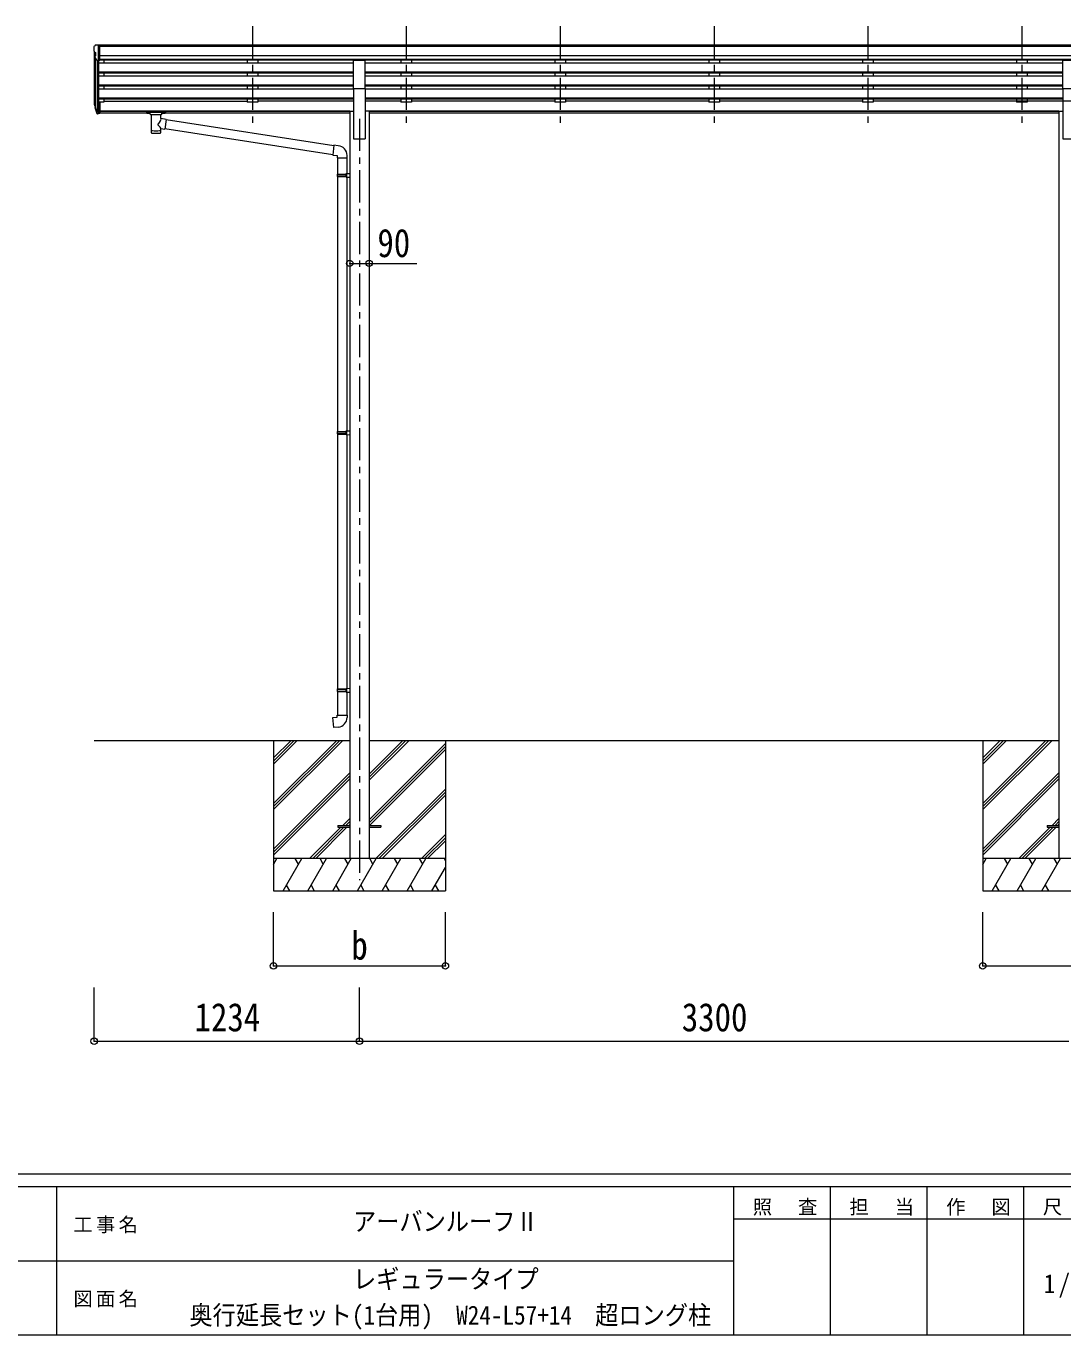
# Model space of a CAD drawing. Units: millimetres at full size, sheet at 1:30; some dimension numbers follow another scale. Extents: x -8432 to 8432, y -5820 to 5820.
# Drawn here: x -589 to 4234, y -5820 to 271 of the extents above; entities that cross this region are included whole.
import ezdxf
from ezdxf.enums import TextEntityAlignment as Align

# ---------------------------------------------------------------- set-up
doc = ezdxf.new("R2010")
doc.units = ezdxf.units.MM
doc.header["$LTSCALE"] = 30
doc.header["$PDMODE"] = 32
doc.header["$PDSIZE"] = 30
doc.linetypes.add('CHAIN1', pattern=[8, 5, -1, 1, -1])
for name, color, linetype, lineweight in [('0-0_0', 7, 'Continuous', 9), ('0-1_本体', 5, 'CHAIN1', 9), ('0-3_ELV2', 4, 'Continuous', 9), ('0-6_OTH_LINE', 6, 'Continuous', 9), ('0-9_OUTLINE', 7, 'Continuous', 9), ('F-0_240', 7, 'Continuous', 9)]:
    doc.layers.add(name, color=color, linetype=linetype, lineweight=lineweight)
doc.styles.add('ＭＳ ゴシック', font='')
doc.styles.get('ＭＳ ゴシック').set_extended_font_data('MS Gothic')

msp = doc.modelspace()

# ---------------------------------------------------------------- linework, layer by layer
at = {"layer": '0-0_0'}
for p, q in [((-272.83, -3052.93), (915.97, -3052.93)), ((561.17, -3052.93), (561.17, -3752.93)), ((561.17, -3347.11), (855.35, -3052.93)), ((561.17, -3361.25), (869.49, -3052.93)), ((561.17, -3375.39), (883.63, -3052.93)), ((561.17, -3163.26), (671.5, -3052.93)), ((561.17, -3149.12), (657.36, -3052.93)), ((561.17, -3134.98), (643.22, -3052.93)), ((1006.37, -3238.56), (1192, -3052.93)), ((1006.37, -3224.42), (1177.86, -3052.93)), ((1006.37, -3210.27), (1163.72, -3052.93)), ((1006.37, -3052.93), (4215.97, -3052.93)), ((1006.37, -3422.4), (1361.17, -3067.61)), ((1006.37, -3436.55), (1361.17, -3081.75)), ((1008.63, -3448.43), (1361.17, -3095.89)), ((1361.17, -3052.93), (1361.17, -3752.93)), ((3861.17, -3052.93), (3861.17, -3752.93)), ((3861.17, -3347.11), (4155.35, -3052.93)), ((3861.17, -3361.25), (4169.49, -3052.93)), ((3861.17, -3375.39), (4183.63, -3052.93)), ((3861.17, -3163.26), (3971.5, -3052.93)), ((3861.17, -3149.12), (3957.36, -3052.93)), ((3861.17, -3134.98), (3943.22, -3052.93)), ((561.17, -3559.24), (915.97, -3204.44)), ((561.17, -3573.38), (915.97, -3218.58)), ((3861.17, -3559.24), (4215.97, -3204.44)), ((3861.17, -3573.38), (4215.97, -3218.58)), ((561.17, -3587.52), (915.97, -3232.72)), ((1037.98, -3602.93), (1361.17, -3279.74)), ((3861.17, -3587.52), (4215.97, -3232.72)), ((1052.12, -3602.93), (1361.17, -3293.88)), ((1066.26, -3602.93), (1361.17, -3308.02)), ((729.61, -3602.93), (875.11, -3457.43)), ((743.75, -3602.93), (889.25, -3457.43)), ((757.89, -3602.93), (903.39, -3457.43)), ((884.11, -3448.43), (915.97, -3416.57)), ((898.25, -3448.43), (915.97, -3430.71)), ((912.39, -3448.43), (915.97, -3444.86)), ((4029.61, -3602.93), (4175.11, -3457.43)), ((4043.75, -3602.93), (4189.25, -3457.43)), ((4057.89, -3602.93), (4203.39, -3457.43)), ((4184.11, -3448.43), (4215.97, -3416.57)), ((4198.25, -3448.43), (4215.97, -3430.71)), ((4212.39, -3448.43), (4215.97, -3444.86)), ((1250.11, -3602.93), (1361.17, -3491.87)), ((1264.25, -3602.93), (1361.17, -3506.01)), ((1278.39, -3602.93), (1361.17, -3520.16)), ((1361.17, -3602.93), (561.17, -3602.93)), ((561.17, -3630.43), (577.05, -3602.93)), ((605.91, -3752.93), (692.52, -3602.93)), ((677.52, -3628.91), (662.52, -3602.93)), ((721.38, -3752.93), (807.99, -3602.93)), ((792.99, -3628.91), (777.98, -3602.93)), ((836.85, -3752.93), (923.46, -3602.93)), ((908.46, -3628.91), (893.46, -3602.93)), ((952.32, -3752.93), (1038.93, -3602.93)), ((1023.93, -3628.91), (1008.93, -3602.93)), ((1067.8, -3752.93), (1154.4, -3602.93)), ((1139.4, -3628.91), (1124.4, -3602.93)), ((1183.27, -3752.93), (1269.87, -3602.93)), ((1239.87, -3602.93), (1254.87, -3628.91)), ((1298.73, -3752.93), (1361.17, -3644.79)), ((1355.34, -3602.93), (1361.17, -3613.03)), ((4661.17, -3602.93), (3861.17, -3602.93)), ((3861.17, -3630.43), (3877.05, -3602.93)), ((3905.91, -3752.93), (3992.52, -3602.93)), ((3977.52, -3628.91), (3962.52, -3602.93)), ((4021.38, -3752.93), (4107.99, -3602.93)), ((4092.99, -3628.91), (4077.98, -3602.93)), ((4136.85, -3752.93), (4223.46, -3602.93)), ((4208.46, -3628.91), (4193.46, -3602.93)), ((561.17, -3752.93), (1361.17, -3752.93)), ((620.91, -3726.95), (635.91, -3752.93)), ((736.38, -3726.95), (751.38, -3752.93)), ((851.85, -3726.95), (866.85, -3752.93)), ((967.32, -3726.95), (982.32, -3752.93)), ((1082.79, -3726.95), (1097.79, -3752.93)), ((1198.26, -3726.95), (1213.26, -3752.93)), ((1313.73, -3726.95), (1328.73, -3752.93)), ((3861.17, -3752.93), (4661.17, -3752.93)), ((3920.91, -3726.95), (3935.91, -3752.93)), ((4036.38, -3726.95), (4051.38, -3752.93)), ((4151.85, -3726.95), (4166.85, -3752.93))]:
    msp.add_line(p, q, dxfattribs=at)
at = {"layer": '0-1_本体'}
for p, q in [((463.17, 271.48), (463.17, -206.04)), ((1179.17, 271.48), (1179.17, -206.04)), ((1895.17, 271.48), (1895.17, -206.04)), ((2611.17, 271.48), (2611.17, -206.04)), ((3327.17, 271.48), (3327.17, -206.04)), ((4043.17, 271.48), (4043.17, -206.04)), ((961.17, -159.36), (961.17, -3702.93))]:
    msp.add_line(p, q, dxfattribs=at)
at = {"layer": '0-3_ELV2'}
for p, q in [((-267.92, 183.38), (-271.99, 177.58)), ((-264.83, 183.95), (-267.16, 183.81)), ((-264.83, 183.95), (-246.33, 183.95)), ((-252.83, 110.97), (-252.83, 183.95)), ((-246.33, 183.95), (-236.33, 183.86)), ((-246.33, 111.97), (-246.33, 183.95)), ((-236.33, 182.35), (-236.33, 183.86)), ((-274.83, 174.58), (-274.83, 173.95)), ((-272.83, 153.38), (-272.83, -81.29)), ((-272.3, 152.77), (-266.98, 149.7)), ((-260.46, 112.78), (-269.46, 128.37)), ((-267.86, 125.6), (-267.86, -108)), ((-266.83, 149.44), (-266.83, 133.16)), ((5458.67, 182.35), (-246.33, 182.35)), ((5458.67, 177.13), (-246.33, 177.13)), ((5468.67, 133.6), (-246.33, 133.6)), ((-258.83, 111.44), (-258.84, -126.43)), ((-252.83, 110.97), (-258.04, 111.29)), ((-246.33, 111.97), (-252.83, 111.97)), ((-252.83, 110.97), (-252.83, -81.65)), ((933.67, 99.99), (-252.83, 99.99)), ((5468.67, 115.75), (-246.33, 115.75)), ((933.67, 112.5), (-246.33, 112.5)), ((-227.83, 112.5), (-227.83, 99.99)), ((438.17, 112.5), (438.17, 99.99)), ((488.17, 112.5), (488.17, 100.09)), ((933.67, -18.48), (933.67, 113.32)), ((933.67, 113.32), (988.67, 113.32)), ((988.67, -18.48), (988.67, 113.32)), ((4233.67, 112.5), (988.67, 112.5)), ((4233.67, 99.99), (988.67, 99.99)), ((1154.17, 112.5), (1154.17, 99.99)), ((1204.17, 112.5), (1204.17, 100.09)), ((1870.17, 112.5), (1870.17, 99.99)), ((1920.17, 112.5), (1920.17, 100.09)), ((2586.17, 112.5), (2586.17, 99.99)), ((2636.17, 112.5), (2636.17, 100.09)), ((3302.17, 112.5), (3302.17, 99.99)), ((3352.17, 112.5), (3352.17, 100.09)), ((4018.17, 112.5), (4018.17, 99.99)), ((4068.17, 112.5), (4068.17, 100.09)), ((4233.67, -18.48), (4233.67, 113.32)), ((4233.67, 113.32), (4288.67, 113.32)), ((933.67, 58.11), (-252.83, 58.11)), ((933.67, 56.62), (-252.83, 56.62)), ((933.67, 52.3), (-252.83, 52.3)), ((933.67, 39.44), (-252.83, 39.44)), ((-227.83, 52.3), (-227.83, 39.44)), ((438.17, 52.3), (438.17, 39.44)), ((488.17, 52.3), (488.17, 39.44)), ((4233.67, 58.11), (988.67, 58.11)), ((4233.67, 56.62), (988.67, 56.62)), ((4233.67, 52.3), (988.67, 52.3)), ((4233.67, 39.44), (988.67, 39.44)), ((1154.17, 52.3), (1154.17, 39.44)), ((1204.17, 52.3), (1204.17, 39.44)), ((1870.17, 52.3), (1870.17, 39.44)), ((1920.17, 52.3), (1920.17, 39.44)), ((2586.17, 52.3), (2586.17, 39.44)), ((2636.17, 52.3), (2636.17, 39.44)), ((3302.17, 52.3), (3302.17, 39.44)), ((3352.17, 52.3), (3352.17, 39.44)), ((4018.17, 52.3), (4018.17, 39.44)), ((4068.17, 52.3), (4068.17, 39.44)), ((933.67, -2.43), (-252.83, -2.43)), ((933.67, -3.93), (-252.83, -3.93)), ((933.67, -8.25), (-252.83, -8.25)), ((933.67, -21.1), (-252.83, -21.1)), ((-227.83, -8.25), (-227.83, -21.1)), ((438.17, -8.25), (438.17, -21.01)), ((488.17, -8.25), (488.17, -21.1)), ((933.67, -18.48), (933.67, -252.93)), ((933.67, -18.48), (988.67, -18.48)), ((4233.67, -2.43), (988.67, -2.43)), ((4233.67, -3.93), (988.67, -3.93)), ((4233.67, -8.25), (988.67, -8.25)), ((988.67, -18.48), (988.67, -252.93)), ((4233.67, -21.1), (988.67, -21.1)), ((1154.17, -8.25), (1154.17, -21.01)), ((1204.17, -8.25), (1204.17, -21.1)), ((1870.17, -8.25), (1870.17, -21.01)), ((1920.17, -8.25), (1920.17, -21.1)), ((2586.17, -8.25), (2586.17, -21.01)), ((2636.17, -8.25), (2636.17, -21.1)), ((3302.17, -8.25), (3302.17, -21.01)), ((3352.17, -8.25), (3352.17, -21.1)), ((4018.17, -8.25), (4018.17, -21.01)), ((4068.17, -8.25), (4068.17, -21.1)), ((4233.67, -18.48), (4233.67, -252.93)), ((4233.67, -18.48), (4288.67, -18.48)), ((-271.74, -95.84), (-267.86, -103.79)), ((-271.13, -94.46), (-267.86, -101.53)), ((-269.42, -107.12), (-269.08, -111.52)), ((-269.08, -111.52), (-260.28, -135.07)), ((-268.47, -110.96), (-260.28, -127.14)), ((-259.26, -126.01), (-267.02, -110.6)), ((933.67, -62.98), (-252.83, -62.98)), ((933.67, -64.48), (-252.83, -64.48)), ((933.67, -68.8), (-252.83, -68.8)), ((-252.83, -81.65), (-252.83, -136.43)), ((-246.33, -81.65), (-252.83, -81.65)), ((-246.33, -121.78), (-252.83, -121.78)), ((-246.33, -81.65), (-246.33, -135.69)), ((-227.83, -82.28), (-246.33, -82.28)), ((-227.83, -68.8), (-227.83, -82.28)), ((-227.83, -77.34), (438.17, -77.34)), ((438.17, -68.8), (438.17, -82.28)), ((488.17, -82.28), (438.17, -82.28)), ((488.17, -68.8), (488.17, -82.28)), ((933.67, -77.34), (488.17, -77.34)), ((4233.67, -62.98), (988.67, -62.98)), ((4233.67, -64.48), (988.67, -64.48)), ((4233.67, -68.8), (988.67, -68.8)), ((1154.17, -77.34), (988.67, -77.34)), ((1154.17, -68.8), (1154.17, -82.28)), ((1204.17, -82.28), (1154.17, -82.28)), ((1204.17, -68.8), (1204.17, -82.28)), ((1870.17, -77.34), (1204.17, -77.34)), ((1870.17, -68.8), (1870.17, -82.28)), ((1920.17, -82.28), (1870.17, -82.28)), ((1920.17, -68.8), (1920.17, -82.28)), ((2586.17, -77.34), (1920.17, -77.34)), ((2586.17, -68.8), (2586.17, -82.28)), ((2636.17, -82.28), (2586.17, -82.28)), ((2636.17, -68.8), (2636.17, -82.28)), ((3302.17, -77.34), (2636.17, -77.34)), ((3302.17, -68.8), (3302.17, -82.28)), ((3352.17, -82.28), (3302.17, -82.28)), ((3352.17, -68.8), (3352.17, -82.28)), ((4233.67, -77.34), (3352.17, -77.34)), ((4018.17, -68.8), (4018.17, -82.28)), ((4288.67, -77.34), (4018.17, -77.34)), ((4068.17, -82.28), (4018.17, -82.28)), ((4068.17, -68.8), (4068.17, -82.28)), ((5450.17, -77.34), (4068.17, -77.34)), ((-252.83, -126.68), (-257.97, -126.68)), ((-252.83, -128.49), (-257.68, -128.49)), ((-252.83, -136.43), (-257.68, -136.43)), ((-246.33, -126.66), (-252.83, -126.66)), ((-246.33, -135.69), (-252.83, -135.69)), ((915.97, -124.36), (-246.33, -124.36)), ((915.97, -125.75), (-246.33, -125.75)), ((-12.33, -133.44), (-246.33, -133.44)), ((915.97, -133.44), (41.67, -133.44)), ((915.97, -123.93), (915.97, -3602.93)), ((915.97, -123.93), (933.67, -123.93)), ((1006.37, -123.93), (988.67, -123.93)), ((1006.37, -123.93), (1006.37, -3602.93)), ((4215.97, -124.36), (1006.37, -124.36)), ((4215.97, -125.75), (1006.37, -125.75)), ((4215.97, -133.44), (1006.37, -133.44)), ((4215.97, -123.93), (4215.97, -3602.93)), ((4215.97, -123.93), (4233.67, -123.93)), ((933.67, -252.93), (988.67, -252.93)), ((4233.67, -252.93), (4288.67, -252.93)), ((861.17, -3448.43), (861.17, -3457.43)), ((861.17, -3448.43), (915.97, -3448.43)), ((861.17, -3457.43), (915.97, -3457.43)), ((1006.37, -3448.43), (1061.17, -3448.43)), ((1006.37, -3457.43), (1061.17, -3457.43)), ((1061.17, -3448.43), (1061.17, -3457.43)), ((4161.17, -3448.43), (4161.17, -3457.43)), ((4161.17, -3448.43), (4215.97, -3448.43)), ((4161.17, -3457.43), (4215.97, -3457.43))]:
    msp.add_line(p, q, dxfattribs=at)
for centre, radius, start, end in [((-267.1, 182.81), 1, 93.5, 145), ((-271.83, 174.58), 3, 93, 180), ((-72.83, 173.95), 202, 180, 184.94904), ((-267.93, 157.14), 6.18, 185.7035, 224.99897), ((-266.86, 129.87), 3, 94.7167, 210), ((-267.13, 133.16), 0.3, 274.7167, 0), ((-267.13, 149.44), 0.3, 0, 60), ((-257.86, 114.28), 3, 210, 266.5), ((-243.65, -86.73), 29.53, 186.50806, 197.98144), ((-242.24, -84.97), 30.41, 187.1552, 198.19734)]:
    msp.add_arc(centre, radius, start, end, dxfattribs=at)
for centre, major_axis, ratio, start_param, end_param in [((-184.18, -87.16), (-89.06, 1.43), 0.57596, 6.1962358, 6.3678173), ((-184.97, -80.48), (87.93, 4.42), 0.541684, 3.0659337, 3.2228513), ((-268.12, -107.12), (1.3, 0), 0.90356, 1.3700892, 3.347195), ((-182.2, -90.93), (-89.07, 0), 0.90356, 0.2056023, 0.2515348), ((-182.91, -87.06), (-88.05, 0), 0.90356, 0.2662965, 0.3003836), ((-257.68, -125.78), (-3, 0), 0.90356, 0.5235988, 1.5707963), ((-257.68, -133.71), (3, 0), 0.90356, 3.6651914, 4.712389), ((-257.97, -125.33), (-1.5, 0), 0.90356, 0.5235988, 1.5707963)]:
    msp.add_ellipse(centre, major_axis=major_axis, ratio=ratio, start_param=start_param, end_param=end_param, dxfattribs=at)
at = {"layer": '0-6_OTH_LINE'}
for p, q in [((915.97, -832.48), (1006.37, -832.48)), ((561.17, -4102.93), (561.17, -3852.95)), ((1361.17, -4102.93), (1361.17, -3852.95)), ((3861.17, -4102.93), (3861.17, -3852.95)), ((561.17, -4102.93), (1361.17, -4102.93)), ((3861.17, -4102.93), (4661.17, -4102.93)), ((-272.83, -4452.93), (-272.83, -4202.93)), ((961.17, -4452.93), (961.17, -4202.93)), ((-272.83, -4452.93), (961.17, -4452.93)), ((961.17, -4452.93), (4261.17, -4452.93))]:
    msp.add_line(p, q, dxfattribs=at)
at = {"layer": '0-6_OTH_LINE', "lineweight": 18}
msp.add_line((1006.37, -832.48), (1228.32, -832.48), dxfattribs=at)
at = {"layer": '0-6_OTH_LINE'}
for p in [(915.97, -832.48), (1006.37, -832.48), (561.17, -4102.93), (1361.17, -4102.93), (3861.17, -4102.93), (-272.83, -4452.93), (961.17, -4452.93)]:
    msp.add_point(p, dxfattribs=at)
at = {"layer": '0-9_OUTLINE'}
for p, q in [((-28.83, -126.53), (-28.83, -132.29)), ((-26.83, -125.87), (56.17, -125.87)), ((-26.83, -128.04), (56.17, -128.04)), ((-26.83, -132.95), (-12.33, -132.95)), ((-12.33, -138.6), (-12.33, -132.05)), ((-8.23, -139.52), (-8.25, -224.96)), ((62.79, -162.17), (37.56, -158.25)), ((37.57, -158.26), (37.57, -139.52)), ((41.67, -138.6), (41.67, -132.05)), ((41.67, -132.95), (56.17, -132.95)), ((62.79, -162.17), (55.77, -207.43)), ((58.17, -126.53), (58.17, -132.29)), ((841.77, -285.08), (62.47, -164.18)), ((37.59, -224.96), (37.56, -204.29)), ((37.56, -204.6), (55.77, -207.43)), ((838.1, -327.01), (56.04, -205.68)), ((862.78, -284.96), (841.94, -283.13)), ((857.86, -340.7), (903.86, -340.7)), ((859.97, -340.7), (859.97, -417)), ((901.97, -340.7), (901.97, -414.44)), ((903.86, -340.7), (903.86, -329.79)), ((857.97, -419), (858.97, -417)), ((857.97, -419), (901.97, -419)), ((857.97, -419), (857.97, -427)), ((858.97, -417), (901.97, -417)), ((897.49, -419), (897.06, -417)), ((899.97, -414.5), (915.97, -414.03)), ((899.97, -416.5), (899.97, -414.5)), ((899.97, -416.5), (901.97, -416.5)), ((915.97, -414.03), (915.97, -431.97)), ((857.97, -427), (901.97, -427)), ((857.97, -427), (858.97, -429)), ((858.97, -429), (901.97, -429)), ((859.97, -429), (859.97, -1615.18)), ((899.97, -431.5), (899.97, -429.5)), ((899.97, -431.5), (915.97, -431.97)), ((901.97, -431.56), (901.97, -1612.63)), ((857.97, -1617.18), (858.97, -1615.18)), ((857.97, -1617.18), (901.97, -1617.18)), ((857.97, -1617.18), (857.97, -1625.18)), ((857.97, -1625.18), (901.97, -1625.18)), ((857.97, -1625.18), (858.97, -1627.18)), ((858.97, -1615.18), (901.97, -1615.18)), ((858.97, -1627.18), (901.97, -1627.18)), ((859.97, -1627.18), (859.97, -2813.37)), ((897.49, -1617.18), (897.06, -1615.18)), ((899.97, -1612.68), (915.97, -1612.21)), ((899.97, -1614.68), (899.97, -1612.68)), ((899.97, -1614.68), (901.97, -1614.68)), ((899.97, -1629.68), (899.97, -1627.68)), ((899.97, -1629.68), (915.97, -1630.15)), ((901.97, -1629.74), (901.97, -2810.81)), ((915.97, -1612.21), (915.97, -1630.15)), ((857.97, -2815.37), (858.97, -2813.37)), ((857.97, -2815.37), (901.97, -2815.37)), ((857.97, -2815.37), (857.97, -2823.37)), ((857.97, -2823.37), (901.97, -2823.37)), ((857.97, -2823.37), (858.97, -2825.37)), ((858.97, -2813.37), (901.97, -2813.37)), ((858.97, -2825.37), (901.97, -2825.37)), ((859.97, -2825.37), (859.97, -2935.37)), ((897.49, -2815.37), (897.06, -2813.37)), ((899.97, -2810.87), (915.97, -2810.4)), ((899.97, -2812.87), (899.97, -2810.87)), ((899.97, -2812.87), (901.97, -2812.87)), ((899.97, -2827.87), (899.97, -2825.87)), ((899.97, -2827.87), (915.97, -2828.34)), ((901.97, -2827.93), (901.97, -2935.37)), ((915.97, -2810.4), (915.97, -2828.34)), ((857.97, -2935.37), (903.97, -2935.37)), ((857.97, -2945.37), (857.97, -2935.37)), ((903.97, -2935.37), (903.97, -2946.29))]:
    msp.add_line(p, q, dxfattribs=at)
for points in [[(-28.83, -126.53), (-28.79, -126.33), (-28.71, -126.2), (-28.61, -126.1), (-28.51, -126.04), (-28.39, -126), (-28.1, -125.94), (-27.61, -125.89), (-27.07, -125.87), (-26.83, -125.87)], [(-28.83, -132.29), (-28.79, -132.48), (-28.71, -132.62), (-28.61, -132.71), (-28.51, -132.77), (-28.39, -132.82), (-28.1, -132.88), (-27.61, -132.93), (-27.07, -132.95), (-26.83, -132.95)], [(56.17, -125.87), (56.52, -125.87), (57.05, -125.9), (57.5, -125.95), (57.8, -126.02), (57.97, -126.12), (58.09, -126.26), (58.16, -126.44), (58.17, -126.53)], [(56.17, -132.95), (56.52, -132.95), (57.05, -132.92), (57.5, -132.87), (57.8, -132.79), (57.97, -132.69), (58.09, -132.56), (58.16, -132.38), (58.17, -132.29)], [(841.94, -283.13), (837.93, -328.96), (857.86, -330.7), (857.86, -340.7)], [(897.49, -419), (897.49, -427), (897.06, -429)], [(899.97, -429.5), (901.97, -429.5), (901.97, -416.5)], [(897.49, -1617.18), (897.49, -1625.18), (897.06, -1627.18)], [(899.97, -1627.68), (901.97, -1627.68), (901.97, -1614.68)], [(897.49, -2815.37), (897.49, -2823.37), (897.06, -2825.37)], [(899.97, -2825.87), (901.97, -2825.87), (901.97, -2812.87)], [(862.89, -2991.12), (842.05, -2992.94), (838.04, -2947.12), (857.97, -2945.37)]]:
    msp.add_lwpolyline(points, dxfattribs=at)
for centre, start, end in [((858.86, -329.79), 0, 85), ((858.97, -2946.29), 275, 0)]:
    msp.add_arc(centre, 45, start, end, dxfattribs=at)
for centre, major_axis, ratio, start_param, end_param in [((-26.83, -128.26), (2, 0), 0.109601, 3.1415927, 4.712389), ((14.67, -138.51), (27.06, 0), 0.069685, 3.1415927, 6.2831853), ((14.67, -132.05), (27, 0), 0.070066, 6.2831853, 9.424778), ((14.66, -184.79), (-22.81, -26.62), 0.234429, 1.6855472, 3.1268519), ((25.67, -136.03), (16, 0), 0.361356, 6.2636979, 6.2831853), ((56.17, -128.26), (2, 0), 0.109601, 4.712389, 6.2831853), ((14.67, -224.96), (22.92, 0), 0.101955, 3.1415499, 6.2833984), ((14.67, -212.52), (22.91, 0), 0.122865, 3.1415927, 6.2831853), ((17.22, -182.15), (20.32, -22.25), 0.045535, 0.0389954, 1.3075346)]:
    msp.add_ellipse(centre, major_axis=major_axis, ratio=ratio, start_param=start_param, end_param=end_param, dxfattribs=at)
at = {"layer": 'F-0_240', "color": 5}
for p, q in [((-8432.06, -5070), (8007.94, -5070)), ((-8432.06, -5130), (5341.19, -5130)), ((-448.82, -5130), (-448.82, -5820)), ((2701.18, -5130), (2701.18, -5820)), ((3151.18, -5130), (3151.18, -5820)), ((3601.18, -5130), (3601.18, -5820)), ((4051.18, -5130), (4051.18, -5820)), ((2701.18, -5280), (4501.18, -5280)), ((-3448.82, -5475), (2701.18, -5475)), ((-8432.06, -5820), (8007.94, -5820))]:
    msp.add_line(p, q, dxfattribs=at)

# ---------------------------------------------------------------- texts
at = {"layer": '0-6_OTH_LINE', "color": 7, "style": 'ＭＳ ゴシック', "width": 0.85}
for s, p in [('90', (1044.87, -843.06)), ('b', (923.67, -4112.93)), ('1234', (194.17, -4446.93)), ('3300', (2461.17, -4446.93))]:
    msp.add_text(s, height=132, dxfattribs=at).set_placement(p, align=Align.BOTTOM_LEFT)
at = {"layer": 'F-0_240', "style": 'ＭＳ ゴシック', "width": 0.9}
for s, p in [('アーバンルーフⅡ', (931.18, -5362.5)), ('レギュラータイプ', (931.18, -5630.88)), ('奥行延長セット(1台用)\u3000W24-L57+14\u3000超ロング柱', (169.93, -5798.5))]:
    msp.add_text(s, height=87.98, dxfattribs=at).set_placement(p, align=Align.BOTTOM_LEFT)
at = {"layer": 'F-0_240', "attachment_point": 7, "style": 'ＭＳ ゴシック'}
for s, insert, char_height in [('\\T1.17;照\u3000査', (2791.19, -5265), 65.98), ('\\T1.17;担\u3000当', (3241.19, -5265), 65.98), ('\\T1.17;作\u3000図', (3691.18, -5265), 65.98), ('\\T1.17;尺\u3000度', (4141.19, -5265), 65.98), ('\\T1.17;工事名', (-369.71, -5347.5), 65.98), ('\\T1.28;\\W0.9;1/30', (4144.93, -5647.5), 87.98), ('\\T1.17;図面名', (-369.71, -5692.5), 65.98)]:
    msp.add_mtext(s, dxfattribs=dict(at, insert=insert, char_height=char_height))

doc.saveas('drawing.dxf')
